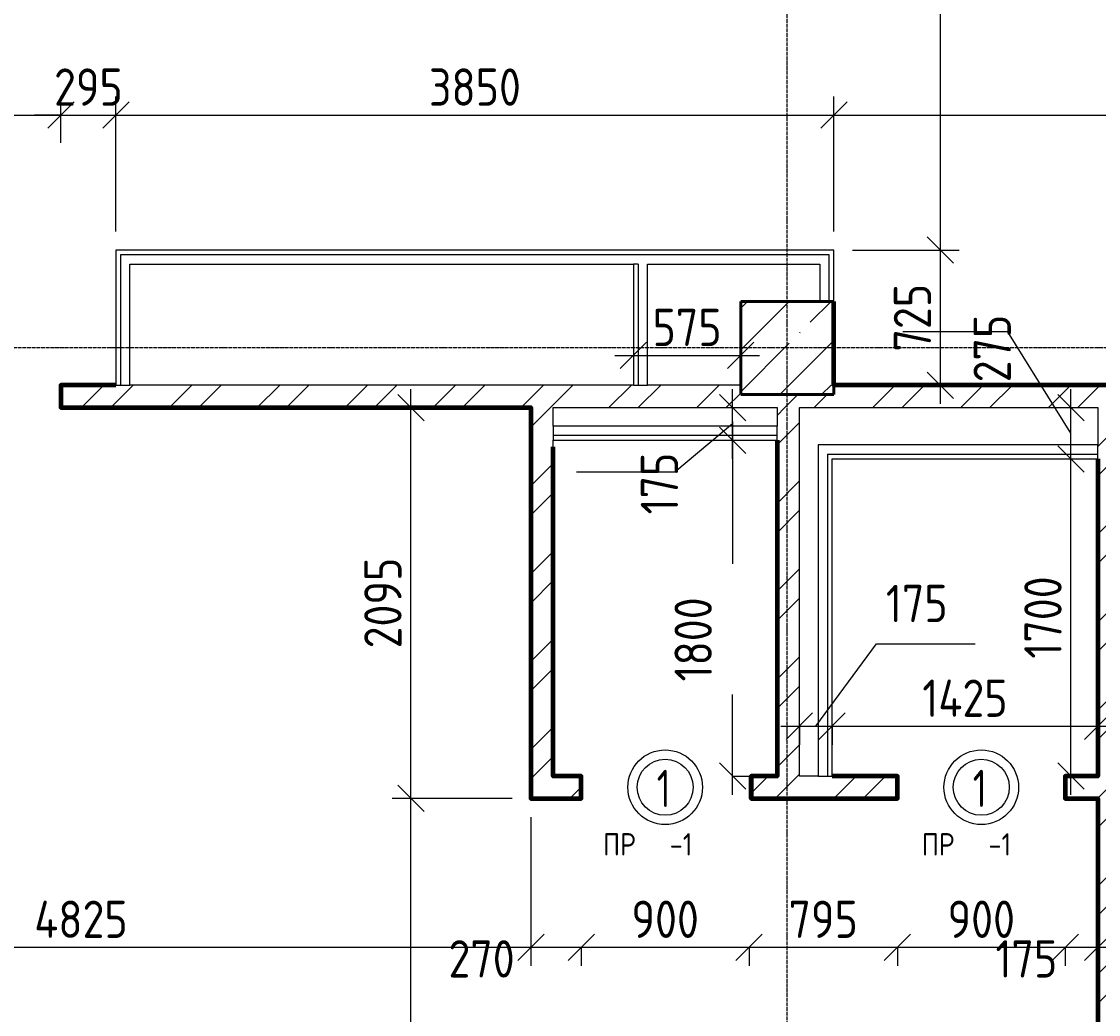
# Model space of a CAD drawing. Header units: millimetres. Extents: x -56773 to 225775, y -262288 to 26541.
# Drawn here: x 17694 to 23468, y -4568 to 755 of the extents above; entities that cross this region are included whole.
import ezdxf

# ---------------------------------------------------------------- set-up
doc = ezdxf.new("R2010")
doc.units = ezdxf.units.MM
doc.linetypes.add('ADSK_Линия сетки', pattern=[25, 20, -2.5, 0, -2.5])
for name, color, linetype, lineweight in [('3.2) Штук 4 вып Сентябрь', 162, 'Continuous', 60), ('Марки', 7, 'Continuous', 20), ('Марки дверей', 7, 'Continuous', 20), ('Несущие колонны', 7, 'Continuous', 18), ('Оси', 7, 'Continuous', 9), ('Размеры', 7, 'Continuous', 9), ('Стены внутренние', 7, 'Continuous', 18), ('Стены штриховка', 7, 'Continuous', 9)]:
    doc.layers.add(name, color=color, linetype=linetype, lineweight=lineweight)
doc.styles.add('GOST Common_3', font='', dxfattribs={"width": 0.9, "height": 200})
doc.styles.add('GOST Common_9', font='', dxfattribs={"width": 0.9, "height": 120})
doc.styles.add('GOST Common_B', font='', dxfattribs={"width": 0.8, "height": 200})
doc.styles.get('GOST Common_3').set_extended_font_data('GOST Common')
doc.styles.get('GOST Common_9').set_extended_font_data('GOST Common')
doc.styles.get('GOST Common_B').set_extended_font_data('GOST Common', bold=True)
doc.dimstyles.new('ADSK_Основной_2_0', dxfattribs={"dimscale": 304.8, "dimtxt": 201.142999, "dimasz": 0.463911, "dimexe": 0.328084, "dimexo": 0.328084, "dimgap": 0.164042, "dimtad": 1, "dimdec": 3, "dimrnd": 0.001, "dimdsep": 46, "dimtxsty": 'GOST Common_3', "dimblk1": 'OBLIQUE', "dimblk2": 'OBLIQUE', "dimsah": 1, "dimcen": 0.09, "dimdle": 0.328084, "dimazin": 2, "dimtfac": 1, "dimtdec": 4, "dimtix": 1, "dimtmove": 0, "dimatfit": 3, "dimfxl": 1, "dimtvp": 1, "dimtolj": 1, "dimtzin": 0, "dimlwd": 20, "dimlwe": 20, "dimarcsym": 2})
doc.dimstyles.new('ADSK_Основной_2_0_1', dxfattribs={"dimscale": 304.8, "dimtxt": 201.142999, "dimasz": 0.463911, "dimexe": 0.328084, "dimexo": 0.328084, "dimgap": 0.164042, "dimtad": 1, "dimdec": 3, "dimrnd": 0.001, "dimdsep": 46, "dimtxsty": 'GOST Common_3', "dimblk1": 'OBLIQUE', "dimblk2": 'OBLIQUE', "dimsah": 1, "dimcen": 0.09, "dimdle": 0.328084, "dimazin": 2, "dimtfac": 1, "dimtdec": 4, "dimtix": 1, "dimtmove": 1, "dimatfit": 3, "dimfxl": 1, "dimtvp": 1, "dimtolj": 1, "dimtzin": 0, "dimlwd": 20, "dimlwe": 20, "dimarcsym": 2})
doc.dimstyles.new('ADSK_Основной_2_0_2', dxfattribs={"dimscale": 304.8, "dimtxt": 201.142999, "dimasz": 0.463911, "dimexe": 0.328084, "dimexo": 0.328084, "dimgap": 0.164042, "dimtad": 1, "dimdec": 3, "dimrnd": 0.001, "dimdsep": 46, "dimtxsty": 'GOST Common_3', "dimblk1": 'OBLIQUE', "dimblk2": 'OBLIQUE', "dimsah": 1, "dimcen": 0.09, "dimdle": 0.328084, "dimazin": 2, "dimtfac": 1, "dimtdec": 4, "dimtix": 1, "dimtmove": 0, "dimatfit": 3, "dimfxl": 1, "dimtvp": 1, "dimtolj": 1, "dimtzin": 0, "dimlwd": 20, "dimlwe": 20, "dimarcsym": 2})
pattern_1 = [(45, (0, 0), (-235.7317, 235.7317), []), (45, (157.15, 0), (-235.7317, 235.7317), [])]

# ---------------------------------------------------------------- blocks, each defined once
blk = doc.blocks.new('ADSK_КолоннаЖБ_Прямоугольная - 500x500 мм-V10-Кладочный план подвала')
at = {"layer": 'Несущие колонны', "lineweight": 9}
h = blk.add_hatch(dxfattribs=at)
h.set_pattern_fill('FP_16', color=256, style=0, pattern_type=2)
h.set_pattern_definition([(315, (995.03, 21800), (224.5064, 224.5064), []), (315, (995.03, 21575.5), (224.5064, 224.5064), [396.875, -79.375, 3.353, -76.022])])
h.paths.add_polyline_path([(-250, -250), (250, -250), (250, 250), (-250, 250)])
at = {"layer": 'Несущие колонны', "lineweight": 40}
for p, q in [((-250, -250), (-250, 250)), ((-250, 250), (250, 250)), ((250, 250), (-250, 250)), ((-250, 250), (-250, -250)), ((250, 250), (250, -250)), ((250, -250), (250, 250)), ((250, -250), (-250, -250)), ((-250, -250), (250, -250))]:
    blk.add_line(p, q, dxfattribs=at)
blk = doc.blocks.new('М_двери1 - Марка экземпляра 2-3719212-Кладочный план подвала')
at = {"layer": 'Марки дверей'}
for radius in [2, 1.5]:
    blk.add_circle((0, 0), radius, dxfattribs=at)
blk = doc.blocks.new('_Oblique')
at = {"color": 0, "linetype": 'ByBlock', "lineweight": -2}
blk.add_line((-0.5, -0.5), (0.5, 0.5), dxfattribs=at)
blk = doc.blocks.new('DIMBLOCK274-Кладочный план подвала')
at = {"layer": 'Defpoints', "color": 0, "transparency": 16777216}
for p in [(17905, 253.7), (16705, 5), (17905, 5)]:
    blk.add_point(p, dxfattribs=at)
at = {"layer": 'Размеры', "color": 0, "lineweight": 20, "transparency": 16777216}
for p, q in [((16705, 105), (16705, 353.7)), ((17905, 105), (17905, 353.7)), ((16605, 253.7), (18005, 253.7))]:
    blk.add_line(p, q, dxfattribs=at)
at = {"layer": 'Размеры', "color": 0, "lineweight": 20, "transparency": 16777216, "xscale": 141.4, "yscale": 141.4, "zscale": 141.4, "rotation": 180}
blk.add_blockref('_Oblique', (16705, 253.7), dxfattribs=at)
at = {"layer": 'Размеры', "color": 0, "lineweight": 20, "transparency": 16777216, "xscale": 141.4, "yscale": 141.4, "zscale": 141.4}
blk.add_blockref('_Oblique', (17905, 253.7), dxfattribs=at)
at = {"layer": 'Размеры', "color": 0, "lineweight": 9, "transparency": 16777216, "insert": (17305, 403.7), "char_height": 200, "width": 560.473, "attachment_point": 5, "style": 'GOST Common_3'}
blk.add_mtext('\\A1;1200', dxfattribs=at)
blk = doc.blocks.new('DIMBLOCK275-Кладочный план подвала')
at = {"layer": 'Defpoints', "color": 0, "transparency": 16777216}
for p in [(18200, 253.7), (17905, 5), (18200, -470)]:
    blk.add_point(p, dxfattribs=at)
at = {"layer": 'Размеры', "color": 0, "lineweight": 20, "transparency": 16777216}
for p, q in [((17905, 105), (17905, 353.7)), ((18200, -370), (18200, 353.7)), ((17905, 253.7), (17763.6, 253.7)), ((17905, 253.7), (18200, 253.7)), ((18200, 253.7), (18341.4, 253.7))]:
    blk.add_line(p, q, dxfattribs=at)
at = {"layer": 'Размеры', "color": 0, "lineweight": 20, "transparency": 16777216, "xscale": 141.4, "yscale": 141.4, "zscale": 141.4}
blk.add_blockref('_Oblique', (17905, 253.7), dxfattribs=at)
at = {"layer": 'Размеры', "color": 0, "lineweight": 20, "transparency": 16777216, "xscale": 141.4, "yscale": 141.4, "zscale": 141.4, "rotation": 180}
blk.add_blockref('_Oblique', (18200, 253.7), dxfattribs=at)
at = {"layer": 'Размеры', "color": 0, "lineweight": 9, "transparency": 16777216, "insert": (18052.5, 403.7), "char_height": 200, "width": 454.106, "attachment_point": 5, "style": 'GOST Common_3'}
blk.add_mtext('\\A1;295', dxfattribs=at)
blk = doc.blocks.new('DIMBLOCK276-Кладочный план подвала')
at = {"layer": 'Defpoints', "color": 0, "transparency": 16777216}
for p in [(22050, 253.7), (18200, -470), (22050, -470)]:
    blk.add_point(p, dxfattribs=at)
at = {"layer": 'Размеры', "color": 0, "lineweight": 20, "transparency": 16777216}
for p, q in [((18200, -370), (18200, 353.7)), ((22050, -370), (22050, 353.7)), ((18100, 253.7), (22150, 253.7))]:
    blk.add_line(p, q, dxfattribs=at)
at = {"layer": 'Размеры', "color": 0, "lineweight": 20, "transparency": 16777216, "xscale": 141.4, "yscale": 141.4, "zscale": 141.4, "rotation": 180}
blk.add_blockref('_Oblique', (18200, 253.7), dxfattribs=at)
at = {"layer": 'Размеры', "color": 0, "lineweight": 20, "transparency": 16777216, "xscale": 141.4, "yscale": 141.4, "zscale": 141.4}
blk.add_blockref('_Oblique', (22050, 253.7), dxfattribs=at)
at = {"layer": 'Размеры', "color": 0, "lineweight": 9, "transparency": 16777216, "insert": (20125, 403.7), "char_height": 200, "width": 605.475, "attachment_point": 5, "style": 'GOST Common_3'}
blk.add_mtext('\\A1;3850', dxfattribs=at)
blk = doc.blocks.new('DIMBLOCK277-Кладочный план подвала')
at = {"layer": 'Defpoints', "color": 0, "transparency": 16777216}
for p in [(26055, 253.7), (26055, 5), (22050, -470)]:
    blk.add_point(p, dxfattribs=at)
at = {"layer": 'Размеры', "color": 0, "lineweight": 20, "transparency": 16777216}
for p, q in [((22050, -370), (22050, 353.7)), ((26055, 105), (26055, 353.7)), ((21950, 253.7), (26155, 253.7))]:
    blk.add_line(p, q, dxfattribs=at)
at = {"layer": 'Размеры', "color": 0, "lineweight": 20, "transparency": 16777216, "xscale": 141.4, "yscale": 141.4, "zscale": 141.4, "rotation": 180}
blk.add_blockref('_Oblique', (22050, 253.7), dxfattribs=at)
at = {"layer": 'Размеры', "color": 0, "lineweight": 20, "transparency": 16777216, "xscale": 141.4, "yscale": 141.4, "zscale": 141.4}
blk.add_blockref('_Oblique', (26055, 253.7), dxfattribs=at)
at = {"layer": 'Размеры', "color": 0, "lineweight": 9, "transparency": 16777216, "insert": (24052.5, 403.7), "char_height": 200, "width": 625.93, "attachment_point": 5, "style": 'GOST Common_3'}
blk.add_mtext('\\A1;4005', dxfattribs=at)
blk = doc.blocks.new('DIMBLOCK362-Кладочный план подвала')
at = {"layer": 'Defpoints', "color": 0, "transparency": 16777216}
for p in [(20425, -3410), (15600, -4107.9), (20425, -4207.8)]:
    blk.add_point(p, dxfattribs=at)
at = {"layer": 'Размеры', "color": 0, "lineweight": 20, "transparency": 16777216}
for p, q in [((20425, -3510), (20425, -4307.8)), ((15500, -4207.8), (20525, -4207.8)), ((15600, -4207.9), (15600, -4307.8))]:
    blk.add_line(p, q, dxfattribs=at)
at = {"layer": 'Размеры', "color": 0, "lineweight": 20, "transparency": 16777216, "xscale": 141.4, "yscale": 141.4, "zscale": 141.4, "rotation": 180}
blk.add_blockref('_Oblique', (15600, -4207.8), dxfattribs=at)
at = {"layer": 'Размеры', "color": 0, "lineweight": 20, "transparency": 16777216, "xscale": 141.4, "yscale": 141.4, "zscale": 141.4}
blk.add_blockref('_Oblique', (20425, -4207.8), dxfattribs=at)
at = {"layer": 'Размеры', "color": 0, "lineweight": 9, "transparency": 16777216, "insert": (18012.5, -4057.8), "char_height": 200, "width": 625.93, "attachment_point": 5, "style": 'GOST Common_3'}
blk.add_mtext('\\A1;4825', dxfattribs=at)
blk = doc.blocks.new('DIMBLOCK363-Кладочный план подвала')
at = {"layer": 'Defpoints', "color": 0, "transparency": 16777216}
for p in [(20425, -3410), (20695, -4107.9), (20695, -4207.8)]:
    blk.add_point(p, dxfattribs=at)
at = {"layer": 'Размеры', "color": 0, "lineweight": 20, "transparency": 16777216}
for p, q in [((20425, -3510), (20425, -4307.8)), ((20325, -4207.8), (20795, -4207.8)), ((20695, -4207.9), (20695, -4307.8))]:
    blk.add_line(p, q, dxfattribs=at)
at = {"layer": 'Размеры', "color": 0, "lineweight": 20, "transparency": 16777216, "xscale": 141.4, "yscale": 141.4, "zscale": 141.4, "rotation": 180}
blk.add_blockref('_Oblique', (20425, -4207.8), dxfattribs=at)
at = {"layer": 'Размеры', "color": 0, "lineweight": 20, "transparency": 16777216, "xscale": 141.4, "yscale": 141.4, "zscale": 141.4}
blk.add_blockref('_Oblique', (20695, -4207.8), dxfattribs=at)
at = {"layer": 'Размеры', "color": 0, "lineweight": 9, "transparency": 16777216, "insert": (19983, -4170.1), "char_height": 200, "width": 454.106, "attachment_point": 1, "line_spacing_factor": 1.022761, "style": 'GOST Common_3'}
blk.add_mtext('\\A1;270', dxfattribs=at)
blk = doc.blocks.new('DIMBLOCK364-Кладочный план подвала')
at = {"layer": 'Defpoints', "color": 0, "transparency": 16777216}
for p in [(20695, -4107.9), (21595, -4107.9), (21595, -4207.8)]:
    blk.add_point(p, dxfattribs=at)
at = {"layer": 'Размеры', "color": 0, "lineweight": 20, "transparency": 16777216}
for p, q in [((20595, -4207.8), (21695, -4207.8)), ((20695, -4207.9), (20695, -4307.8)), ((21595, -4207.9), (21595, -4307.8))]:
    blk.add_line(p, q, dxfattribs=at)
at = {"layer": 'Размеры', "color": 0, "lineweight": 20, "transparency": 16777216, "xscale": 141.4, "yscale": 141.4, "zscale": 141.4, "rotation": 180}
blk.add_blockref('_Oblique', (20695, -4207.8), dxfattribs=at)
at = {"layer": 'Размеры', "color": 0, "lineweight": 20, "transparency": 16777216, "xscale": 141.4, "yscale": 141.4, "zscale": 141.4}
blk.add_blockref('_Oblique', (21595, -4207.8), dxfattribs=at)
at = {"layer": 'Размеры', "color": 0, "lineweight": 9, "transparency": 16777216, "insert": (21145, -4057.8), "char_height": 200, "width": 454.106, "attachment_point": 5, "style": 'GOST Common_3'}
blk.add_mtext('\\A1;900', dxfattribs=at)
blk = doc.blocks.new('DIMBLOCK365-Кладочный план подвала')
at = {"layer": 'Defpoints', "color": 0, "transparency": 16777216}
for p in [(21595, -4107.9), (22390, -4107.9), (22390, -4207.8)]:
    blk.add_point(p, dxfattribs=at)
at = {"layer": 'Размеры', "color": 0, "lineweight": 20, "transparency": 16777216}
for p, q in [((21495, -4207.8), (22490, -4207.8)), ((21595, -4207.9), (21595, -4307.8)), ((22390, -4207.9), (22390, -4307.8))]:
    blk.add_line(p, q, dxfattribs=at)
at = {"layer": 'Размеры', "color": 0, "lineweight": 20, "transparency": 16777216, "xscale": 141.4, "yscale": 141.4, "zscale": 141.4, "rotation": 180}
blk.add_blockref('_Oblique', (21595, -4207.8), dxfattribs=at)
at = {"layer": 'Размеры', "color": 0, "lineweight": 20, "transparency": 16777216, "xscale": 141.4, "yscale": 141.4, "zscale": 141.4}
blk.add_blockref('_Oblique', (22390, -4207.8), dxfattribs=at)
at = {"layer": 'Размеры', "color": 0, "lineweight": 9, "transparency": 16777216, "insert": (21992.5, -4057.8), "char_height": 200, "width": 454.106, "attachment_point": 5, "style": 'GOST Common_3'}
blk.add_mtext('\\A1;795', dxfattribs=at)
blk = doc.blocks.new('DIMBLOCK366-Кладочный план подвала')
at = {"layer": 'Defpoints', "color": 0, "transparency": 16777216}
for p in [(22390, -4107.9), (23290, -4107.9), (23290, -4207.8)]:
    blk.add_point(p, dxfattribs=at)
at = {"layer": 'Размеры', "color": 0, "lineweight": 20, "transparency": 16777216}
for p, q in [((22290, -4207.8), (23390, -4207.8)), ((22390, -4207.9), (22390, -4307.8)), ((23290, -4207.9), (23290, -4307.8))]:
    blk.add_line(p, q, dxfattribs=at)
at = {"layer": 'Размеры', "color": 0, "lineweight": 20, "transparency": 16777216, "xscale": 141.4, "yscale": 141.4, "zscale": 141.4, "rotation": 180}
blk.add_blockref('_Oblique', (22390, -4207.8), dxfattribs=at)
at = {"layer": 'Размеры', "color": 0, "lineweight": 20, "transparency": 16777216, "xscale": 141.4, "yscale": 141.4, "zscale": 141.4}
blk.add_blockref('_Oblique', (23290, -4207.8), dxfattribs=at)
at = {"layer": 'Размеры', "color": 0, "lineweight": 9, "transparency": 16777216, "insert": (22840, -4057.8), "char_height": 200, "width": 454.106, "attachment_point": 5, "style": 'GOST Common_3'}
blk.add_mtext('\\A1;900', dxfattribs=at)
blk = doc.blocks.new('DIMBLOCK367-Кладочный план подвала')
at = {"layer": 'Defpoints', "color": 0, "transparency": 16777216}
for p in [(23290, -4107.9), (23465, -4107.9), (23465, -4207.8)]:
    blk.add_point(p, dxfattribs=at)
at = {"layer": 'Размеры', "color": 0, "lineweight": 20, "transparency": 16777216}
for p, q in [((23190, -4207.8), (23565, -4207.8)), ((23290, -4207.9), (23290, -4307.8)), ((23465, -4207.9), (23465, -4307.8))]:
    blk.add_line(p, q, dxfattribs=at)
at = {"layer": 'Размеры', "color": 0, "lineweight": 20, "transparency": 16777216, "xscale": 141.4, "yscale": 141.4, "zscale": 141.4, "rotation": 180}
blk.add_blockref('_Oblique', (23290, -4207.8), dxfattribs=at)
at = {"layer": 'Размеры', "color": 0, "lineweight": 20, "transparency": 16777216, "xscale": 141.4, "yscale": 141.4, "zscale": 141.4}
blk.add_blockref('_Oblique', (23465, -4207.8), dxfattribs=at)
at = {"layer": 'Размеры', "color": 0, "lineweight": 9, "transparency": 16777216, "insert": (22916.3, -4170.1), "char_height": 200, "width": 409.104, "attachment_point": 1, "line_spacing_factor": 1.022761, "style": 'GOST Common_3'}
blk.add_mtext('\\A1;175', dxfattribs=at)
blk = doc.blocks.new('DIMBLOCK368-Кладочный план подвала')
at = {"layer": 'Defpoints', "color": 0, "transparency": 16777216}
for p in [(21406.7, -1490), (21506.7, -1490), (21406.7, -3290)]:
    blk.add_point(p, dxfattribs=at)
at = {"layer": 'Размеры', "color": 0, "lineweight": 20, "transparency": 16777216}
for p, q in [((21506.7, -1390), (21506.7, -2152.6)), ((21506.7, -1490), (21606.7, -1490)), ((21506.7, -3390), (21506.7, -2852.6)), ((21506.7, -3290), (21606.7, -3290))]:
    blk.add_line(p, q, dxfattribs=at)
at = {"layer": 'Размеры', "color": 0, "lineweight": 20, "transparency": 16777216, "xscale": 141.4, "yscale": 141.4, "zscale": 141.4}
for p, rotation in [((21506.7, -1490), 90), ((21506.7, -3290), 270)]:
    blk.add_blockref('_Oblique', p, dxfattribs=dict(at, rotation=rotation))
at = {"layer": 'Размеры', "color": 0, "lineweight": 9, "transparency": 16777216, "insert": (21195.3, -2782.8), "char_height": 200, "width": 560.473, "attachment_point": 1, "rotation": 90, "line_spacing_factor": 1.022761, "style": 'GOST Common_3'}
blk.add_mtext('\\A1;1800', dxfattribs=at)
blk = doc.blocks.new('DIMBLOCK369-Кладочный план подвала')
at = {"layer": 'Defpoints', "color": 0, "transparency": 16777216}
for p in [(21406.7, -1315), (21506.7, -1315), (21406.7, -1490)]:
    blk.add_point(p, dxfattribs=at)
at = {"layer": 'Размеры', "color": 0, "lineweight": 20, "transparency": 16777216}
for p, q in [((21506.7, -1590), (21506.7, -1215)), ((21506.7, -1315), (21606.7, -1315)), ((21506.7, -1402.5), (21197.5, -1661.7)), ((21506.7, -1490), (21606.7, -1490)), ((21197.5, -1661.7), (20668.9, -1661.7))]:
    blk.add_line(p, q, dxfattribs=at)
at = {"layer": 'Размеры', "color": 0, "lineweight": 20, "transparency": 16777216, "xscale": 141.4, "yscale": 141.4, "zscale": 141.4}
for p, rotation in [((21506.7, -1315), 90), ((21506.7, -1490), 270)]:
    blk.add_blockref('_Oblique', p, dxfattribs=dict(at, rotation=rotation))
at = {"layer": 'Размеры', "color": 0, "lineweight": 9, "transparency": 16777216, "insert": (21014.2, -1887.5), "char_height": 200, "width": 409.104, "attachment_point": 1, "rotation": 90, "line_spacing_factor": 1.022761, "style": 'GOST Common_3'}
blk.add_mtext('\\A1;175', dxfattribs=at)
blk = doc.blocks.new('DIMBLOCK370-Кладочный план подвала')
at = {"layer": 'Defpoints', "color": 0, "transparency": 16777216}
for p in [(23220.9, -1590), (23320.9, -1590), (23220.9, -3290)]:
    blk.add_point(p, dxfattribs=at)
at = {"layer": 'Размеры', "color": 0, "lineweight": 20, "transparency": 16777216}
for p, q in [((23320.9, -3390), (23320.9, -1490)), ((23320.9, -1590), (23420.9, -1590)), ((23320.9, -3290), (23420.9, -3290))]:
    blk.add_line(p, q, dxfattribs=at)
at = {"layer": 'Размеры', "color": 0, "lineweight": 20, "transparency": 16777216, "xscale": 141.4, "yscale": 141.4, "zscale": 141.4}
for p, rotation in [((23320.9, -1590), 90), ((23320.9, -3290), 270)]:
    blk.add_blockref('_Oblique', p, dxfattribs=dict(at, rotation=rotation))
at = {"layer": 'Размеры', "color": 0, "lineweight": 9, "transparency": 16777216, "insert": (23170.9, -2440), "char_height": 200, "width": 560.473, "attachment_point": 5, "rotation": 90, "style": 'GOST Common_3'}
blk.add_mtext('\\A1;1700', dxfattribs=at)
blk = doc.blocks.new('DIMBLOCK371-Кладочный план подвала')
at = {"layer": 'Defpoints', "color": 0, "transparency": 16777216}
for p in [(23220.9, -1315), (23320.9, -1315), (23220.9, -1590)]:
    blk.add_point(p, dxfattribs=at)
at = {"layer": 'Размеры', "color": 0, "lineweight": 20, "transparency": 16777216}
for p, q in [((22981.9, -908.5), (22419, -908.5)), ((23320.9, -1452.5), (22981.9, -908.5)), ((23320.9, -1690), (23320.9, -1215)), ((23320.9, -1315), (23420.9, -1315)), ((23320.9, -1590), (23420.9, -1590))]:
    blk.add_line(p, q, dxfattribs=at)
at = {"layer": 'Размеры', "color": 0, "lineweight": 20, "transparency": 16777216, "xscale": 141.4, "yscale": 141.4, "zscale": 141.4}
for p, rotation in [((23320.9, -1315), 90), ((23320.9, -1590), 270)]:
    blk.add_blockref('_Oblique', p, dxfattribs=dict(at, rotation=rotation))
at = {"layer": 'Размеры', "color": 0, "lineweight": 9, "transparency": 16777216, "insert": (22798.6, -1179.2), "char_height": 200, "width": 454.106, "attachment_point": 1, "rotation": 90, "line_spacing_factor": 1.022761, "style": 'GOST Common_3'}
blk.add_mtext('\\A1;275', dxfattribs=at)
blk = doc.blocks.new('DIMBLOCK372-Кладочный план подвала')
at = {"layer": 'Defpoints', "color": 0, "transparency": 16777216}
for p in [(21865, -2922.6), (22040, -2922.6), (22040, -3022.6)]:
    blk.add_point(p, dxfattribs=at)
at = {"layer": 'Размеры', "color": 0, "lineweight": 20, "transparency": 16777216}
for p, q in [((21952.5, -3022.6), (22278.5, -2581.3)), ((22278.5, -2581.3), (22807.1, -2581.3)), ((21765, -3022.6), (22140, -3022.6)), ((21865, -3022.6), (21865, -3122.6)), ((22040, -3022.6), (22040, -3122.6))]:
    blk.add_line(p, q, dxfattribs=at)
at = {"layer": 'Размеры', "color": 0, "lineweight": 20, "transparency": 16777216, "xscale": 141.4, "yscale": 141.4, "zscale": 141.4, "rotation": 180}
blk.add_blockref('_Oblique', (21865, -3022.6), dxfattribs=at)
at = {"layer": 'Размеры', "color": 0, "lineweight": 20, "transparency": 16777216, "xscale": 141.4, "yscale": 141.4, "zscale": 141.4}
blk.add_blockref('_Oblique', (22040, -3022.6), dxfattribs=at)
at = {"layer": 'Размеры', "color": 0, "lineweight": 9, "transparency": 16777216, "insert": (22328.5, -2264.7), "char_height": 200, "width": 409.104, "attachment_point": 1, "line_spacing_factor": 1.022761, "style": 'GOST Common_3'}
blk.add_mtext('\\A1;175', dxfattribs=at)
blk = doc.blocks.new('DIMBLOCK373-Кладочный план подвала')
at = {"layer": 'Defpoints', "color": 0, "transparency": 16777216}
for p in [(22040, -2922.6), (23465, -2922.6), (23465, -3022.6)]:
    blk.add_point(p, dxfattribs=at)
at = {"layer": 'Размеры', "color": 0, "lineweight": 20, "transparency": 16777216}
for p, q in [((21940, -3022.6), (23565, -3022.6)), ((22040, -3022.6), (22040, -3122.6)), ((23465, -3022.6), (23465, -3122.6))]:
    blk.add_line(p, q, dxfattribs=at)
at = {"layer": 'Размеры', "color": 0, "lineweight": 20, "transparency": 16777216, "xscale": 141.4, "yscale": 141.4, "zscale": 141.4, "rotation": 180}
blk.add_blockref('_Oblique', (22040, -3022.6), dxfattribs=at)
at = {"layer": 'Размеры', "color": 0, "lineweight": 20, "transparency": 16777216, "xscale": 141.4, "yscale": 141.4, "zscale": 141.4}
blk.add_blockref('_Oblique', (23465, -3022.6), dxfattribs=at)
at = {"layer": 'Размеры', "color": 0, "lineweight": 9, "transparency": 16777216, "insert": (22752.5, -2872.6), "char_height": 200, "width": 580.928, "attachment_point": 5, "style": 'GOST Common_3'}
blk.add_mtext('\\A1;1425', dxfattribs=at)
blk = doc.blocks.new('DIMBLOCK374-Кладочный план подвала')
at = {"layer": 'Defpoints', "color": 0, "transparency": 16777216}
for p in [(19781.5, -3410), (20425, -3410), (19681.5, -6945)]:
    blk.add_point(p, dxfattribs=at)
at = {"layer": 'Размеры', "color": 0, "lineweight": 20, "transparency": 16777216}
for p, q in [((19781.5, -7045), (19781.5, -3310)), ((20325, -3410), (19681.5, -3410)), ((19781.5, -6945), (19881.5, -6945))]:
    blk.add_line(p, q, dxfattribs=at)
at = {"layer": 'Размеры', "color": 0, "lineweight": 20, "transparency": 16777216, "xscale": 141.4, "yscale": 141.4, "zscale": 141.4}
for p, rotation in [((19781.5, -3410), 90), ((19781.5, -6945), 270)]:
    blk.add_blockref('_Oblique', p, dxfattribs=dict(at, rotation=rotation))
at = {"layer": 'Размеры', "color": 0, "lineweight": 9, "transparency": 16777216, "insert": (19631.5, -5177.5), "char_height": 200, "width": 605.475, "attachment_point": 5, "rotation": 90, "style": 'GOST Common_3'}
blk.add_mtext('\\A1;3535', dxfattribs=at)
blk = doc.blocks.new('DIMBLOCK375-Кладочный план подвала')
at = {"layer": 'Defpoints', "color": 0, "transparency": 16777216}
for p in [(19681.5, -1315), (19781.5, -1315), (20425, -3410)]:
    blk.add_point(p, dxfattribs=at)
at = {"layer": 'Размеры', "color": 0, "lineweight": 20, "transparency": 16777216}
for p, q in [((19781.5, -3510), (19781.5, -1215)), ((19781.5, -1315), (19881.5, -1315)), ((20325, -3410), (19681.5, -3410))]:
    blk.add_line(p, q, dxfattribs=at)
at = {"layer": 'Размеры', "color": 0, "lineweight": 20, "transparency": 16777216, "xscale": 141.4, "yscale": 141.4, "zscale": 141.4}
for p, rotation in [((19781.5, -1315), 90), ((19781.5, -3410), 270)]:
    blk.add_blockref('_Oblique', p, dxfattribs=dict(at, rotation=rotation))
at = {"layer": 'Размеры', "color": 0, "lineweight": 9, "transparency": 16777216, "insert": (19631.5, -2362.5), "char_height": 200, "width": 605.475, "attachment_point": 5, "rotation": 90, "style": 'GOST Common_3'}
blk.add_mtext('\\A1;2095', dxfattribs=at)
blk = doc.blocks.new('DIMBLOCK376-Кладочный план подвала')
at = {"layer": 'Defpoints', "color": 0, "transparency": 16777216}
for p in [(20975, -934.7), (21550, -934.7), (21550, -1034.7)]:
    blk.add_point(p, dxfattribs=at)
at = {"layer": 'Размеры', "color": 0, "lineweight": 20, "transparency": 16777216}
for p, q in [((20875, -1034.7), (21650, -1034.7)), ((20975, -1034.7), (20975, -1134.7)), ((21550, -1034.7), (21550, -1134.7))]:
    blk.add_line(p, q, dxfattribs=at)
at = {"layer": 'Размеры', "color": 0, "lineweight": 20, "transparency": 16777216, "xscale": 141.4, "yscale": 141.4, "zscale": 141.4, "rotation": 180}
blk.add_blockref('_Oblique', (20975, -1034.7), dxfattribs=at)
at = {"layer": 'Размеры', "color": 0, "lineweight": 20, "transparency": 16777216, "xscale": 141.4, "yscale": 141.4, "zscale": 141.4}
blk.add_blockref('_Oblique', (21550, -1034.7), dxfattribs=at)
at = {"layer": 'Размеры', "color": 0, "lineweight": 9, "transparency": 16777216, "insert": (21262.5, -884.7), "char_height": 200, "width": 454.106, "attachment_point": 5, "style": 'GOST Common_3'}
blk.add_mtext('\\A1;575', dxfattribs=at)
blk = doc.blocks.new('DIMBLOCK516-Кладочный план подвала')
at = {"layer": 'Defpoints', "color": 0, "transparency": 16777216}
for p in [(22050, -470), (22620.9, -470), (22520.9, -1195)]:
    blk.add_point(p, dxfattribs=at)
at = {"layer": 'Размеры', "color": 0, "lineweight": 20, "transparency": 16777216}
for p, q in [((22620.9, -1295), (22620.9, -370)), ((22150, -470), (22720.9, -470)), ((22620.9, -1195), (22720.9, -1195))]:
    blk.add_line(p, q, dxfattribs=at)
at = {"layer": 'Размеры', "color": 0, "lineweight": 20, "transparency": 16777216, "xscale": 141.4, "yscale": 141.4, "zscale": 141.4}
for p, rotation in [((22620.9, -470), 90), ((22620.9, -1195), 270)]:
    blk.add_blockref('_Oblique', p, dxfattribs=dict(at, rotation=rotation))
at = {"layer": 'Размеры', "color": 0, "lineweight": 9, "transparency": 16777216, "insert": (22470.9, -832.5), "char_height": 200, "width": 454.106, "attachment_point": 5, "rotation": 90, "style": 'GOST Common_3'}
blk.add_mtext('\\A1;725', dxfattribs=at)
blk = doc.blocks.new('DIMBLOCK517-Кладочный план подвала')
at = {"layer": 'Defpoints', "color": 0, "transparency": 16777216}
for p in [(22050, 3155), (22620.9, 3155), (22050, -470)]:
    blk.add_point(p, dxfattribs=at)
at = {"layer": 'Размеры', "color": 0, "lineweight": 20, "transparency": 16777216}
for p, q in [((22620.9, -570), (22620.9, 3255)), ((22150, 3155), (22720.9, 3155)), ((22150, -470), (22720.9, -470))]:
    blk.add_line(p, q, dxfattribs=at)
at = {"layer": 'Размеры', "color": 0, "lineweight": 20, "transparency": 16777216, "xscale": 141.4, "yscale": 141.4, "zscale": 141.4}
for p, rotation in [((22620.9, 3155), 90), ((22620.9, -470), 270)]:
    blk.add_blockref('_Oblique', p, dxfattribs=dict(at, rotation=rotation))
at = {"layer": 'Размеры', "color": 0, "lineweight": 9, "transparency": 16777216, "insert": (22470.9, 1342.5), "char_height": 200, "width": 605.475, "attachment_point": 5, "rotation": 90, "style": 'GOST Common_3'}
blk.add_mtext('\\A1;3625', dxfattribs=at)

msp = doc.modelspace()

# ---------------------------------------------------------------- hatches: boundary and pattern name
at = {"layer": 'Стены внутренние', "lineweight": 9}
h = msp.add_hatch(dxfattribs=at)
h.set_pattern_fill('FP_2', color=256, style=0, pattern_type=2)
h.set_pattern_definition(pattern_1)
h.paths.add_polyline_path([(27880, -1315.031), (27880, -1245.031), (27550, -1245.031), (27550, -1195.031), (27255, -1195.031), (27255, -1315.031), (27550, -1315.031)])
h.paths.add_polyline_path([(26055, -1315.031), (26055, -1195.031), (22050, -1195.031), (22050, -1245.031), (21550, -1245.031), (21550, -1195.031), (17905, -1195.031), (17905, -1315.031), (25680, -1315.031)])
h.paths.add_polyline_path([(16705, -1315.031), (16705, -1195.031), (16050, -1195.031), (16050, -1245.031), (15550, -1245.031), (15550, -1195.031), (15050, -1195.031), (15050, -1245.031), (14550, -1245.031), (14550, -1195.031), (14030, -1195.031), (14030, -1315.031), (15600, -1315.031)])
h.paths.add_polyline_path([(12480, -1315.031), (12480, -1195.031), (9050, -1195.031), (9050, -1245.031), (8800, -1245.031), (8800, -1315.031), (9298.7103, -1315.031)])
h = msp.add_hatch(dxfattribs=at)
h.set_pattern_fill('FP_2', color=256, style=0, pattern_type=2)
h.set_pattern_definition(pattern_1)
h.paths.add_polyline_path([(20425, -3410.031), (20545, -3410.031), (20545, -1315.031), (20425, -1315.031), (20425, -1348.6099)])
h = msp.add_hatch(dxfattribs=at)
h.set_pattern_fill('FP_2', color=256, style=0, pattern_type=2)
h.set_pattern_definition(pattern_1)
h.paths.add_polyline_path([(21865, -3290.031), (21865, -1315.031), (21745, -1315.031), (21745, -3290.031)])
h = msp.add_hatch(dxfattribs=at)
h.set_pattern_fill('FP_2', color=256, style=0, pattern_type=2)
h.set_pattern_definition(pattern_1)
h.paths.add_polyline_path([(23585, -6945.031), (23585, -6410.031), (23465, -6410.031), (23465, -6945.031)])
h.paths.add_polyline_path([(23465, -5210.031), (23585, -5210.031), (23585, -1315.031), (23465, -1315.031), (23465, -3729.2173)])
h = msp.add_hatch(dxfattribs=at)
h.set_pattern_fill('FP_2', color=256, style=0, pattern_type=2)
h.set_pattern_definition(pattern_1)
h.paths.add_polyline_path([(23465, -3410.031), (23465, -3290.031), (23290, -3290.031), (23290, -3410.031)])
h.paths.add_polyline_path([(21595, -3410.031), (22390, -3410.031), (22390, -3290.031), (21595, -3290.031)])
h.paths.add_polyline_path([(20695, -3410.031), (20695, -3290.031), (20545, -3290.031), (20545, -3410.031)])

# ---------------------------------------------------------------- linework, layer by layer
at = {"layer": '3.2) Штук 4 вып Сентябрь'}
for points in [[(23860, -1315.031), (25560, -1315.031), (25560, -1755.031), (25680, -1755.031), (25680, -1315.031), (26055, -1315.031), (26055, -1195.031), (22050, -1195.031), (22050, -745.031)], [(18200, -1195.031), (17905, -1195.031), (17905, -1315.031), (20425, -1315.031), (20425, -3410.031), (20695, -3410.031), (20695, -3290.031), (20545, -3290.031), (20545, -1525.8028)], [(21745, -1490.031), (21745, -3290.031), (21606.6845, -3290.031), (21606.6845, -3410.031), (22390, -3410.031), (22390, -3290.031), (22040, -3290.031)], [(23465, -1590.031), (23465, -3290.031), (23290, -3290.031), (23290, -3410.031), (23465, -3410.031), (23465, -5210.031), (23585, -5210.031), (23585, -4405.031), (25680, -4405.031), (25680, -4135.031), (25560, -4135.031), (25560, -4285.031), (23760, -4285.031)]]:
    msp.add_lwpolyline(points, dxfattribs=at)
at = {"layer": 'Оси', "linetype": 'ADSK_Линия сетки', "lineweight": 5}
for p, q in [((21800, -10973.8823), (21800, 10027.4451)), ((62221.372, -995.031), (-25240.0967, -995.031))]:
    msp.add_line(p, q, dxfattribs=at)
at = {"layer": 'Стены внутренние', "lineweight": 5}
for p, q in [((18200, -470.031), (18200, -1195.031)), ((22050, -470.031), (18200, -470.031)), ((22050, -745.031), (22050, -470.031)), ((18275, -1195.031), (18275, -545.031)), ((18275, -545.031), (20975, -545.031)), ((20975, -545.031), (20975, -1195.031)), ((21050, -545.031), (21975, -545.031)), ((21050, -1195.031), (21050, -545.031)), ((21975, -545.031), (21975, -745.031)), ((18200, -1195.031), (17905, -1195.031)), ((17905, -1195.031), (17905, -1315.031)), ((20975, -1195.031), (18275, -1195.031)), ((21550, -1195.031), (21050, -1195.031)), ((26055, -1195.031), (22050, -1195.031)), ((17905, -1315.031), (20425, -1315.031)), ((20425, -1315.031), (20425, -3410.031)), ((20545, -1315.031), (21745, -1315.031)), ((20545, -1415.031), (20545, -1315.031)), ((21745, -1315.031), (21745, -1415.031)), ((21865, -1315.031), (23465, -1315.031)), ((21865, -3290.031), (21865, -1315.031)), ((23465, -1315.031), (23465, -1515.031)), ((21745, -1415.031), (20545, -1415.031)), ((20545, -3290.031), (20545, -1490.031)), ((20545, -1490.031), (21745, -1490.031)), ((21745, -1490.031), (21745, -3290.031)), ((23465, -1515.031), (21965, -1515.031)), ((21965, -1515.031), (21965, -3290.031)), ((22040, -1590.031), (23465, -1590.031)), ((22040, -3290.031), (22040, -1590.031)), ((23465, -1590.031), (23465, -3290.031)), ((20695, -3290.031), (20545, -3290.031)), ((20695, -3410.031), (20695, -3290.031)), ((21745, -3290.031), (21595, -3290.031)), ((21595, -3290.031), (21595, -3410.031)), ((21965, -3290.031), (21865, -3290.031)), ((22390, -3290.031), (22040, -3290.031)), ((22390, -3410.031), (22390, -3290.031)), ((23465, -3290.031), (23290, -3290.031)), ((23290, -3290.031), (23290, -3410.031)), ((20425, -3410.031), (20695, -3410.031)), ((21595, -3410.031), (22390, -3410.031)), ((23290, -3410.031), (23465, -3410.031)), ((23465, -3410.031), (23465, -5210.031))]:
    msp.add_line(p, q, dxfattribs=at)
at = {"layer": 'Стены штриховка', "lineweight": 9}
for p, q in [((18225, -495.031), (18225, -1195.031)), ((22025, -495.031), (18225, -495.031)), ((22025, -745.031), (22025, -495.031)), ((21000, -545.031), (20975, -545.031)), ((21000, -545.031), (21000, -1195.031)), ((18200, -1195.031), (18275, -1195.031)), ((20975, -1195.031), (21050, -1195.031)), ((20545, -1415.031), (20545, -1490.031)), ((21745, -1490.031), (21745, -1415.031)), ((21745, -1465.031), (20545, -1465.031)), ((23465, -1590.031), (23465, -1515.031)), ((22015, -1565.031), (23465, -1565.031)), ((22015, -1565.031), (22015, -3290.031)), ((21965, -3290.031), (22040, -3290.031))]:
    msp.add_line(p, q, dxfattribs=at)

# ---------------------------------------------------------------- block references
at = {"layer": 'Марки дверей', "xscale": 99.99999999999993, "yscale": 99.99999999999993, "zscale": 99.99999999999993}
for p in [(21145, -3350.031), (22840, -3350.031)]:
    msp.add_blockref('М_двери1 - Марка экземпляра 2-3719212-Кладочный план подвала', p, dxfattribs=at)
at = {"layer": 'Несущие колонны', "rotation": 89.9999999999999}
msp.add_blockref('ADSK_КолоннаЖБ_Прямоугольная - 500x500 мм-V10-Кладочный план подвала', (21800, -995.031), dxfattribs=at)

# ---------------------------------------------------------------- texts
at = {"layer": 'Марки', "lineweight": 9, "char_height": 120, "attachment_point": 1, "style": 'GOST Common_9'}
for s, insert, width in [('ПР', (20812.1912, -3596.0441), 432.91125), ('-1', (21169.3787, -3596.0441), 331.898625), ('ПР', (22521.4, -3596.0441), 432.91125), ('-1', (22878.5875, -3596.0441), 331.898625)]:
    msp.add_mtext(s, dxfattribs=dict(at, insert=insert, width=width))
at = {"layer": 'Марки дверей', "lineweight": 5, "char_height": 200, "width": 102.616, "attachment_point": 1, "style": 'GOST Common_B'}
for insert in [(21099.3426, -3256.3721), (22794.3426, -3256.3721)]:
    msp.add_mtext('\\fGOST Common|b1|i0|c204|p34|;\\W.8;1', dxfattribs=dict(at, insert=insert))

# ---------------------------------------------------------------- dimensions: what is measured, and where the dimension line sits
at = {"layer": 'Размеры', "lineweight": 9}
for base, p1, p2, override, picture, middle in [((22620.9148, 3154.969), (22050, -470.031), (22050, 3154.969), {"dimpost": '<>', "dimfxl": 3625}, 'DIMBLOCK517-Кладочный план подвала', (22470.9148, 1342.469)), ((22620.9148, -470.031), (22520.9299, -1195.031), (22050, -470.031), {"dimpost": '<>', "dimfxl": 864.522987}, 'DIMBLOCK516-Кладочный план подвала', (22470.9148, -832.531)), ((19781.5099, -1315.031), (20425, -3410.031), (19681.525, -1315.031), {"dimpost": '<>', "dimfxl": 2223.011496}, 'DIMBLOCK375-Кладочный план подвала', (19631.5099, -2362.531)), ((23320.9148, -1590.031), (23220.9299, -3290.031), (23220.9299, -1590.031), {"dimpost": '<>', "dimfxl": 1700}, 'DIMBLOCK370-Кладочный план подвала', (23170.9148, -2440.031)), ((19781.5099, -3410.031), (19681.525, -6945.031), (20425, -3410.031), {"dimpost": '<>', "dimfxl": 3612.337209}, 'DIMBLOCK374-Кладочный план подвала', (19631.5099, -5177.531))]:
    dim = msp.add_linear_dim(base=base, p1=p1, p2=p2, angle=90, dimstyle='ADSK_Основной_2_0_2', override=override, dxfattribs=at)
    dim.commit()
    dim.dimension.update_dxf_attribs({"geometry": picture, "text_midpoint": middle})
for base, p1, p2, dimstyle, override, picture, middle in [((17905, 253.7444), (16705, 4.969), (17905, 4.969), 'ADSK_Основной_2_0', {"dimpost": '<>', "dimfxl": 1200}, 'DIMBLOCK274-Кладочный план подвала', (17305, 403.7444)), ((18200, 253.7444), (17905, 4.969), (18200, -470.031), 'ADSK_Основной_2_0', {"dimpost": '<>', "dimfxl": 559.151142}, 'DIMBLOCK275-Кладочный план подвала', (18052.5, 403.7444)), ((22050, 253.7444), (18200, -470.031), (22050, -470.031), 'ADSK_Основной_2_0', {"dimpost": '<>', "dimfxl": 3850}, 'DIMBLOCK276-Кладочный план подвала', (20125, 403.7444)), ((26055, 253.7444), (22050, -470.031), (26055, 4.969), 'ADSK_Основной_2_0', {"dimpost": '<>', "dimfxl": 4033.069551}, 'DIMBLOCK277-Кладочный план подвала', (24052.5, 403.7444)), ((21550, -1034.6613), (20975, -934.6764), (21550, -934.6764), 'ADSK_Основной_2_0_2', {"dimpost": '<>', "dimfxl": 575}, 'DIMBLOCK376-Кладочный план подвала', (21262.5, -884.6613)), ((23465, -3022.5511), (22040, -2922.5662), (23465, -2922.5662), 'ADSK_Основной_2_0_2', {"dimpost": '<>', "dimfxl": 1425}, 'DIMBLOCK373-Кладочный план подвала', (22752.5, -2872.5511)), ((20425, -4207.8452), (15600, -4107.8603), (20425, -3410.031), 'ADSK_Основной_2_0_2', {"dimpost": '<>', "dimfxl": 4875.201609}, 'DIMBLOCK362-Кладочный план подвала', (18012.5, -4057.8452)), ((21595, -4207.8452), (20695, -4107.8603), (21595, -4107.8603), 'ADSK_Основной_2_0_2', {"dimpost": '<>', "dimfxl": 900}, 'DIMBLOCK364-Кладочный план подвала', (21145, -4057.8452)), ((22390, -4207.8452), (21595, -4107.8603), (22390, -4107.8603), 'ADSK_Основной_2_0_2', {"dimpost": '<>', "dimfxl": 795}, 'DIMBLOCK365-Кладочный план подвала', (21992.5, -4057.8452)), ((23290, -4207.8452), (22390, -4107.8603), (23290, -4107.8603), 'ADSK_Основной_2_0_2', {"dimpost": '<>', "dimfxl": 900}, 'DIMBLOCK366-Кладочный план подвала', (22840, -4057.8452))]:
    dim = msp.add_linear_dim(base=base, p1=p1, p2=p2, dimstyle=dimstyle, override=override, dxfattribs=at)
    dim.commit()
    dim.dimension.update_dxf_attribs({"geometry": picture, "text_midpoint": middle})
for base, p1, p2, override, picture, middle in [((23320.9148, -1315.031), (23220.9299, -1590.031), (23220.9299, -1315.031), {"dimpost": '<>', "dimfxl": 275}, 'DIMBLOCK371-Кладочный план подвала', (22931.9035, -908.4762)), ((21506.6845, -1315.031), (21406.6996, -1490.031), (21406.6996, -1315.031), {"dimpost": '<>', "dimfxl": 175}, 'DIMBLOCK369-Кладочный план подвала', (21147.498, -1661.716)), ((21506.6845, -1490.031), (21406.6996, -3290.031), (21406.6996, -1490.031), {"dimpost": '<>', "dimfxl": 1800}, 'DIMBLOCK368-Кладочный план подвала', (21328.6521, -2502.5694))]:
    dim = msp.add_linear_dim(base=base, p1=p1, p2=p2, angle=90, dimstyle='ADSK_Основной_2_0_1', override=override, dxfattribs=at)
    dim.commit()
    dim.dimension.update_dxf_attribs({"geometry": picture, "text_midpoint": middle, "dimtype": 160, "text_rotation": 90})
for base, p1, p2, override, picture, middle in [((22040, -3022.5511), (21865, -2922.5662), (22040, -2922.5662), {"dimpost": '<>', "dimfxl": 175}, 'DIMBLOCK372-Кладочный план подвала', (22328.4896, -2581.344)), ((20695, -4207.8452), (20425, -3410.031), (20695, -4107.8603), {"dimpost": '<>', "dimfxl": 748.241755}, 'DIMBLOCK363-Кладочный план подвала', (20210.0167, -4486.7972)), ((23465, -4207.8452), (23290, -4107.8603), (23465, -4107.8603), {"dimpost": '<>', "dimfxl": 175}, 'DIMBLOCK367-Кладочный план подвала', (23120.8217, -4486.7972))]:
    dim = msp.add_linear_dim(base=base, p1=p1, p2=p2, dimstyle='ADSK_Основной_2_0_1', override=override, dxfattribs=at)
    dim.commit()
    dim.dimension.update_dxf_attribs({"geometry": picture, "text_midpoint": middle, "dimtype": 160})

doc.saveas('drawing.dxf')
